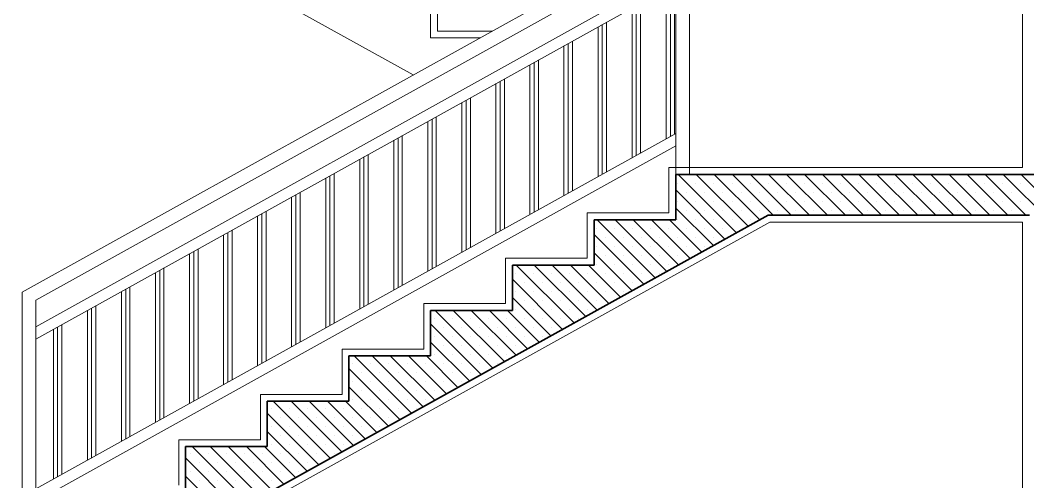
# Model space of a CAD drawing. Header units: inches. Extents: x -7543 to -822, y 102837 to 190349.
# Drawn here: x -828.7891 to -828.7151, y 102837.1913 to 102837.2252 of the extents above; entities that cross this region are included whole.
import ezdxf

# ---------------------------------------------------------------- set-up
doc = ezdxf.new("R2010")
doc.units = ezdxf.units.IN
doc.header["$MEASUREMENT"] = 0
doc.layers.add('BALKON', color=7, linetype='Continuous', lineweight=20, true_color=0xffaaa9)
doc.layers.add('DUVAR', color=7, linetype='Continuous', lineweight=35, true_color=0xfc4642)
doc.layers.add('SIVA', color=150, linetype='Continuous', lineweight=15)
doc.layers.add('TARAMA', color=8, linetype='Continuous', lineweight=25)

msp = doc.modelspace()

# ---------------------------------------------------------------- linework, layer by layer
at = {"layer": 'BALKON'}
for p, q in [((-828.760258, 102837.221169), (-828.794861, 102837.240385)), ((-828.760258, 102837.221169), (-828.794861, 102837.240385)), ((-828.740984, 102837.231873), (-828.788984, 102837.205217)), ((-828.739984, 102837.231873), (-828.739984, 102837.213873)), ((-828.740984, 102837.230729), (-828.787984, 102837.204628)), ((-828.740984, 102837.213873), (-828.740984, 102837.230729)), ((-828.740984, 102837.228788), (-828.787984, 102837.202687)), ((-828.740984, 102837.227873), (-828.787984, 102837.201772)), ((-828.758484, 102837.224393), (-828.758484, 102837.227725)), ((-828.758484, 102837.224393), (-828.758484, 102837.227725)), ((-828.741069, 102837.216825), (-828.741069, 102837.227825)), ((-828.758984, 102837.227225), (-828.758984, 102837.223893)), ((-828.758984, 102837.227225), (-828.758984, 102837.223893)), ((-828.741694, 102837.216478), (-828.741694, 102837.227478)), ((-828.741382, 102837.216652), (-828.741382, 102837.227652)), ((-828.743882, 102837.215263), (-828.743882, 102837.226263)), ((-828.743569, 102837.215437), (-828.743569, 102837.226437)), ((-828.744194, 102837.21509), (-828.744194, 102837.22609)), ((-828.746382, 102837.213875), (-828.746382, 102837.224875)), ((-828.746069, 102837.214049), (-828.746069, 102837.225049)), ((-828.754453, 102837.224393), (-828.758484, 102837.224393)), ((-828.754453, 102837.224393), (-828.758484, 102837.224393)), ((-828.746694, 102837.213702), (-828.746694, 102837.224702)), ((-828.758984, 102837.223893), (-828.755354, 102837.223893)), ((-828.758984, 102837.223893), (-828.755354, 102837.223893)), ((-828.749194, 102837.212313), (-828.749194, 102837.223313)), ((-828.748882, 102837.212487), (-828.748882, 102837.223487)), ((-828.748569, 102837.21266), (-828.748569, 102837.22366)), ((-828.751694, 102837.210925), (-828.751694, 102837.221925)), ((-828.751382, 102837.211098), (-828.751382, 102837.222098)), ((-828.751069, 102837.211272), (-828.751069, 102837.222272)), ((-828.754194, 102837.209537), (-828.754194, 102837.220537)), ((-828.753882, 102837.20971), (-828.753882, 102837.22071)), ((-828.753569, 102837.209884), (-828.753569, 102837.220884)), ((-828.756694, 102837.208148), (-828.756694, 102837.219148)), ((-828.756382, 102837.208322), (-828.756382, 102837.219322)), ((-828.756069, 102837.208495), (-828.756069, 102837.219495)), ((-828.758569, 102837.207107), (-828.758569, 102837.218107)), ((-828.759194, 102837.20676), (-828.759194, 102837.21776)), ((-828.758882, 102837.206933), (-828.758882, 102837.217933)), ((-828.740984, 102837.216873), (-828.787984, 102837.190772)), ((-828.761069, 102837.205719), (-828.761069, 102837.216719)), ((-828.740984, 102837.215958), (-828.787984, 102837.189857)), ((-828.761694, 102837.205372), (-828.761694, 102837.216372)), ((-828.761382, 102837.205545), (-828.761382, 102837.216545)), ((-828.763882, 102837.204157), (-828.763882, 102837.215157)), ((-828.763569, 102837.20433), (-828.763569, 102837.21533)), ((-828.764194, 102837.203983), (-828.764194, 102837.214983)), ((-828.766382, 102837.202768), (-828.766382, 102837.213768)), ((-828.766069, 102837.202942), (-828.766069, 102837.213942)), ((-828.766694, 102837.202595), (-828.766694, 102837.213595)), ((-828.769194, 102837.201207), (-828.769194, 102837.212207)), ((-828.768882, 102837.20138), (-828.768882, 102837.21238)), ((-828.768569, 102837.201554), (-828.768569, 102837.212554)), ((-828.771694, 102837.199818), (-828.771694, 102837.210818)), ((-828.771382, 102837.199992), (-828.771382, 102837.210992)), ((-828.771069, 102837.200165), (-828.771069, 102837.211165)), ((-828.774194, 102837.19843), (-828.774194, 102837.20943)), ((-828.773882, 102837.198603), (-828.773882, 102837.209603)), ((-828.773569, 102837.198777), (-828.773569, 102837.209777)), ((-828.776694, 102837.197042), (-828.776694, 102837.208042)), ((-828.776382, 102837.197215), (-828.776382, 102837.208215)), ((-828.776069, 102837.197389), (-828.776069, 102837.208389)), ((-828.778569, 102837.196), (-828.778569, 102837.207)), ((-828.779194, 102837.195653), (-828.779194, 102837.206653)), ((-828.778882, 102837.195827), (-828.778882, 102837.206827)), ((-828.781069, 102837.194612), (-828.781069, 102837.205612)), ((-828.788984, 102837.187217), (-828.788984, 102837.205217)), ((-828.781694, 102837.194265), (-828.781694, 102837.205265)), ((-828.781382, 102837.194438), (-828.781382, 102837.205438)), ((-828.787984, 102837.204628), (-828.787984, 102837.187217)), ((-828.783882, 102837.19305), (-828.783882, 102837.20405)), ((-828.783569, 102837.193224), (-828.783569, 102837.204224)), ((-828.784194, 102837.192877), (-828.784194, 102837.203877)), ((-828.786382, 102837.191662), (-828.786382, 102837.202662)), ((-828.786069, 102837.191835), (-828.786069, 102837.202835)), ((-828.786694, 102837.191488), (-828.786694, 102837.202488)), ((-828.788984, 102837.183885), (-828.788984, 102837.200741))]:
    msp.add_line(p, q, dxfattribs=at)
at = {"layer": 'DUVAR'}
for p, q in [((-828.740984, 102837.213873), (-828.740984, 102837.210541)), ((-828.740984, 102837.213873), (-828.711018, 102837.213873)), ((-828.788207, 102837.180885), (-828.734207, 102837.210873)), ((-828.734207, 102837.210873), (-828.715018, 102837.210873)), ((-828.740984, 102837.210541), (-828.746984, 102837.210541)), ((-828.746984, 102837.210541), (-828.746984, 102837.207209)), ((-828.746984, 102837.207209), (-828.752984, 102837.207209)), ((-828.752984, 102837.207209), (-828.752984, 102837.203877)), ((-828.752984, 102837.203877), (-828.758984, 102837.203877)), ((-828.758984, 102837.203877), (-828.758984, 102837.200545)), ((-828.758984, 102837.200545), (-828.764984, 102837.200545)), ((-828.764984, 102837.200545), (-828.764984, 102837.197213)), ((-828.764984, 102837.197213), (-828.770984, 102837.197213)), ((-828.770984, 102837.197213), (-828.770984, 102837.193881)), ((-828.770984, 102837.193881), (-828.776984, 102837.193881)), ((-828.776984, 102837.193881), (-828.776984, 102837.190549))]:
    msp.add_line(p, q, dxfattribs=at)
at = {"layer": 'SIVA'}
for p, q in [((-828.715518, 102837.214373), (-828.715518, 102837.240627)), ((-828.741484, 102837.211041), (-828.741484, 102837.214373)), ((-828.741484, 102837.214373), (-828.715518, 102837.214373)), ((-828.747484, 102837.207709), (-828.747484, 102837.211041)), ((-828.747484, 102837.211041), (-828.741484, 102837.211041)), ((-828.734077, 102837.210373), (-828.788077, 102837.180385)), ((-828.715518, 102837.210373), (-828.734077, 102837.210373)), ((-828.715518, 102837.180627), (-828.715518, 102837.210373)), ((-828.753484, 102837.204377), (-828.753484, 102837.207709)), ((-828.753484, 102837.207709), (-828.747484, 102837.207709)), ((-828.759484, 102837.201045), (-828.759484, 102837.204377)), ((-828.759484, 102837.204377), (-828.753484, 102837.204377)), ((-828.765484, 102837.197713), (-828.765484, 102837.201045)), ((-828.765484, 102837.201045), (-828.759484, 102837.201045)), ((-828.771484, 102837.194381), (-828.771484, 102837.197713)), ((-828.771484, 102837.197713), (-828.765484, 102837.197713)), ((-828.777484, 102837.191049), (-828.777484, 102837.194381)), ((-828.777484, 102837.194381), (-828.771484, 102837.194381))]:
    msp.add_line(p, q, dxfattribs=at)
at = {"layer": 'TARAMA'}
for p, q in [((-828.736519, 102837.209588), (-828.740804, 102837.213873)), ((-828.735667, 102837.210062), (-828.739478, 102837.213873)), ((-828.734814, 102837.210535), (-828.738152, 102837.213873)), ((-828.733826, 102837.210873), (-828.736826, 102837.213873)), ((-828.7325, 102837.210873), (-828.7355, 102837.213873)), ((-828.731174, 102837.210873), (-828.734174, 102837.213873)), ((-828.729849, 102837.210873), (-828.732849, 102837.213873)), ((-828.728523, 102837.210873), (-828.731523, 102837.213873)), ((-828.727197, 102837.210873), (-828.730197, 102837.213873)), ((-828.725871, 102837.210873), (-828.728871, 102837.213873)), ((-828.724545, 102837.210873), (-828.727545, 102837.213873)), ((-828.723219, 102837.210873), (-828.726219, 102837.213873)), ((-828.721894, 102837.210873), (-828.724894, 102837.213873)), ((-828.720568, 102837.210873), (-828.723568, 102837.213873)), ((-828.719242, 102837.210873), (-828.722242, 102837.213873)), ((-828.717916, 102837.210873), (-828.720916, 102837.213873)), ((-828.71659, 102837.210873), (-828.71959, 102837.213873)), ((-828.715265, 102837.210873), (-828.718265, 102837.213873)), ((-828.711018, 102837.207952), (-828.716939, 102837.213873)), ((-828.711018, 102837.209277), (-828.715613, 102837.213873)), ((-828.740831, 102837.213237), (-828.740831, 102837.213237)), ((-828.739505, 102837.213237), (-828.739505, 102837.213237)), ((-828.738179, 102837.213237), (-828.738179, 102837.213237)), ((-828.736853, 102837.213237), (-828.736853, 102837.213237)), ((-828.735527, 102837.213237), (-828.735527, 102837.213237)), ((-828.734202, 102837.213237), (-828.734202, 102837.213237)), ((-828.732876, 102837.213237), (-828.732876, 102837.213237)), ((-828.73155, 102837.213237), (-828.73155, 102837.213237)), ((-828.730224, 102837.213237), (-828.730224, 102837.213237)), ((-828.728898, 102837.213237), (-828.728898, 102837.213237)), ((-828.727572, 102837.213237), (-828.727572, 102837.213237)), ((-828.726247, 102837.213237), (-828.726247, 102837.213237)), ((-828.724921, 102837.213237), (-828.724921, 102837.213237)), ((-828.723595, 102837.213237), (-828.723595, 102837.213237)), ((-828.722269, 102837.213237), (-828.722269, 102837.213237)), ((-828.720943, 102837.213237), (-828.720943, 102837.213237)), ((-828.719617, 102837.213237), (-828.719617, 102837.213237)), ((-828.718292, 102837.213237), (-828.718292, 102837.213237)), ((-828.716966, 102837.213237), (-828.716966, 102837.213237)), ((-828.71564, 102837.213237), (-828.71564, 102837.213237)), ((-828.737372, 102837.209115), (-828.740984, 102837.212727)), ((-828.740168, 102837.212574), (-828.740168, 102837.212574)), ((-828.738842, 102837.212574), (-828.738842, 102837.212574)), ((-828.737516, 102837.212574), (-828.737516, 102837.212574)), ((-828.73619, 102837.212574), (-828.73619, 102837.212574)), ((-828.734864, 102837.212574), (-828.734864, 102837.212574)), ((-828.733539, 102837.212574), (-828.733539, 102837.212574)), ((-828.732213, 102837.212574), (-828.732213, 102837.212574)), ((-828.730887, 102837.212574), (-828.730887, 102837.212574)), ((-828.729561, 102837.212574), (-828.729561, 102837.212574)), ((-828.728235, 102837.212574), (-828.728235, 102837.212574)), ((-828.726909, 102837.212574), (-828.726909, 102837.212574)), ((-828.725584, 102837.212574), (-828.725584, 102837.212574)), ((-828.724258, 102837.212574), (-828.724258, 102837.212574)), ((-828.722932, 102837.212574), (-828.722932, 102837.212574)), ((-828.721606, 102837.212574), (-828.721606, 102837.212574)), ((-828.72028, 102837.212574), (-828.72028, 102837.212574)), ((-828.718955, 102837.212574), (-828.718955, 102837.212574)), ((-828.717629, 102837.212574), (-828.717629, 102837.212574)), ((-828.716303, 102837.212574), (-828.716303, 102837.212574)), ((-828.738224, 102837.208642), (-828.740984, 102837.211401)), ((-828.740831, 102837.211911), (-828.740831, 102837.211911)), ((-828.739505, 102837.211911), (-828.739505, 102837.211911)), ((-828.738179, 102837.211911), (-828.738179, 102837.211911)), ((-828.736853, 102837.211911), (-828.736853, 102837.211911)), ((-828.735527, 102837.211911), (-828.735527, 102837.211911)), ((-828.734202, 102837.211911), (-828.734202, 102837.211911)), ((-828.732876, 102837.211911), (-828.732876, 102837.211911)), ((-828.73155, 102837.211911), (-828.73155, 102837.211911)), ((-828.730224, 102837.211911), (-828.730224, 102837.211911)), ((-828.728898, 102837.211911), (-828.728898, 102837.211911)), ((-828.727572, 102837.211911), (-828.727572, 102837.211911)), ((-828.726247, 102837.211911), (-828.726247, 102837.211911)), ((-828.724921, 102837.211911), (-828.724921, 102837.211911)), ((-828.723595, 102837.211911), (-828.723595, 102837.211911)), ((-828.722269, 102837.211911), (-828.722269, 102837.211911)), ((-828.720943, 102837.211911), (-828.720943, 102837.211911)), ((-828.719617, 102837.211911), (-828.719617, 102837.211911)), ((-828.718292, 102837.211911), (-828.718292, 102837.211911)), ((-828.716966, 102837.211911), (-828.716966, 102837.211911)), ((-828.71564, 102837.211911), (-828.71564, 102837.211911)), ((-828.740168, 102837.211248), (-828.740168, 102837.211248)), ((-828.738842, 102837.211248), (-828.738842, 102837.211248)), ((-828.737516, 102837.211248), (-828.737516, 102837.211248)), ((-828.73619, 102837.211248), (-828.73619, 102837.211248)), ((-828.734864, 102837.211248), (-828.734864, 102837.211248)), ((-828.733539, 102837.211248), (-828.733539, 102837.211248)), ((-828.732213, 102837.211248), (-828.732213, 102837.211248)), ((-828.730887, 102837.211248), (-828.730887, 102837.211248)), ((-828.729561, 102837.211248), (-828.729561, 102837.211248)), ((-828.728235, 102837.211248), (-828.728235, 102837.211248)), ((-828.726909, 102837.211248), (-828.726909, 102837.211248)), ((-828.725584, 102837.211248), (-828.725584, 102837.211248)), ((-828.724258, 102837.211248), (-828.724258, 102837.211248)), ((-828.722932, 102837.211248), (-828.722932, 102837.211248)), ((-828.721606, 102837.211248), (-828.721606, 102837.211248)), ((-828.72028, 102837.211248), (-828.72028, 102837.211248)), ((-828.718955, 102837.211248), (-828.718955, 102837.211248)), ((-828.717629, 102837.211248), (-828.717629, 102837.211248)), ((-828.716303, 102837.211248), (-828.716303, 102837.211248)), ((-828.746797, 102837.209922), (-828.746797, 102837.209922)), ((-828.742486, 102837.206275), (-828.746752, 102837.210541)), ((-828.745471, 102837.209922), (-828.745471, 102837.209922)), ((-828.741634, 102837.206748), (-828.745426, 102837.210541)), ((-828.744145, 102837.209922), (-828.744145, 102837.209922)), ((-828.740781, 102837.207222), (-828.744101, 102837.210541)), ((-828.742819, 102837.209922), (-828.742819, 102837.209922)), ((-828.739929, 102837.207695), (-828.742775, 102837.210541)), ((-828.741494, 102837.209922), (-828.741494, 102837.209922)), ((-828.739077, 102837.208168), (-828.741449, 102837.210541)), ((-828.740831, 102837.210585), (-828.740831, 102837.210585)), ((-828.740168, 102837.209922), (-828.740168, 102837.209922)), ((-828.739505, 102837.210585), (-828.739505, 102837.210585)), ((-828.738842, 102837.209922), (-828.738842, 102837.209922)), ((-828.738179, 102837.210585), (-828.738179, 102837.210585)), ((-828.737516, 102837.209922), (-828.737516, 102837.209922)), ((-828.736853, 102837.210585), (-828.736853, 102837.210585)), ((-828.73619, 102837.209922), (-828.73619, 102837.209922)), ((-828.735527, 102837.210585), (-828.735527, 102837.210585)), ((-828.743339, 102837.205801), (-828.746984, 102837.209446)), ((-828.746134, 102837.209259), (-828.746134, 102837.209259)), ((-828.744808, 102837.209259), (-828.744808, 102837.209259)), ((-828.743482, 102837.209259), (-828.743482, 102837.209259)), ((-828.742156, 102837.209259), (-828.742156, 102837.209259)), ((-828.740831, 102837.209259), (-828.740831, 102837.209259)), ((-828.739505, 102837.209259), (-828.739505, 102837.209259)), ((-828.738179, 102837.209259), (-828.738179, 102837.209259)), ((-828.746797, 102837.208597), (-828.746797, 102837.208597)), ((-828.745471, 102837.208597), (-828.745471, 102837.208597)), ((-828.744145, 102837.208597), (-828.744145, 102837.208597)), ((-828.742819, 102837.208597), (-828.742819, 102837.208597)), ((-828.741494, 102837.208597), (-828.741494, 102837.208597)), ((-828.740168, 102837.208597), (-828.740168, 102837.208597)), ((-828.738842, 102837.208597), (-828.738842, 102837.208597)), ((-828.744191, 102837.205328), (-828.746984, 102837.208121)), ((-828.746134, 102837.207934), (-828.746134, 102837.207934)), ((-828.744808, 102837.207934), (-828.744808, 102837.207934)), ((-828.743482, 102837.207934), (-828.743482, 102837.207934)), ((-828.742156, 102837.207934), (-828.742156, 102837.207934)), ((-828.740831, 102837.207934), (-828.740831, 102837.207934)), ((-828.739505, 102837.207934), (-828.739505, 102837.207934)), ((-828.748453, 102837.202961), (-828.752701, 102837.207209)), ((-828.747601, 102837.203434), (-828.751375, 102837.207209)), ((-828.746749, 102837.203908), (-828.750049, 102837.207209)), ((-828.745896, 102837.204381), (-828.748724, 102837.207209)), ((-828.745044, 102837.204855), (-828.747398, 102837.207209)), ((-828.746797, 102837.207271), (-828.746797, 102837.207271)), ((-828.745471, 102837.207271), (-828.745471, 102837.207271)), ((-828.744145, 102837.207271), (-828.744145, 102837.207271)), ((-828.742819, 102837.207271), (-828.742819, 102837.207271)), ((-828.741494, 102837.207271), (-828.741494, 102837.207271)), ((-828.752763, 102837.206608), (-828.752763, 102837.206608)), ((-828.751437, 102837.206608), (-828.751437, 102837.206608)), ((-828.750111, 102837.206608), (-828.750111, 102837.206608)), ((-828.748786, 102837.206608), (-828.748786, 102837.206608)), ((-828.74746, 102837.206608), (-828.74746, 102837.206608)), ((-828.746134, 102837.206608), (-828.746134, 102837.206608)), ((-828.744808, 102837.206608), (-828.744808, 102837.206608)), ((-828.743482, 102837.206608), (-828.743482, 102837.206608)), ((-828.742156, 102837.206608), (-828.742156, 102837.206608)), ((-828.749306, 102837.202488), (-828.752984, 102837.206166)), ((-828.7521, 102837.205945), (-828.7521, 102837.205945)), ((-828.750774, 102837.205945), (-828.750774, 102837.205945)), ((-828.749448, 102837.205945), (-828.749448, 102837.205945)), ((-828.748123, 102837.205945), (-828.748123, 102837.205945)), ((-828.746797, 102837.205945), (-828.746797, 102837.205945)), ((-828.745471, 102837.205945), (-828.745471, 102837.205945)), ((-828.744145, 102837.205945), (-828.744145, 102837.205945)), ((-828.750158, 102837.202014), (-828.752984, 102837.20484)), ((-828.752763, 102837.205282), (-828.752763, 102837.205282)), ((-828.751437, 102837.205282), (-828.751437, 102837.205282)), ((-828.750111, 102837.205282), (-828.750111, 102837.205282)), ((-828.748786, 102837.205282), (-828.748786, 102837.205282)), ((-828.74746, 102837.205282), (-828.74746, 102837.205282)), ((-828.746134, 102837.205282), (-828.746134, 102837.205282)), ((-828.744808, 102837.205282), (-828.744808, 102837.205282)), ((-828.7521, 102837.204619), (-828.7521, 102837.204619)), ((-828.750774, 102837.204619), (-828.750774, 102837.204619)), ((-828.749448, 102837.204619), (-828.749448, 102837.204619)), ((-828.748123, 102837.204619), (-828.748123, 102837.204619)), ((-828.746797, 102837.204619), (-828.746797, 102837.204619)), ((-828.745471, 102837.204619), (-828.745471, 102837.204619)), ((-828.758729, 102837.203293), (-828.758729, 102837.203293)), ((-828.75442, 102837.199647), (-828.75865, 102837.203877)), ((-828.757403, 102837.203293), (-828.757403, 102837.203293)), ((-828.753568, 102837.200121), (-828.757324, 102837.203877)), ((-828.756078, 102837.203293), (-828.756078, 102837.203293)), ((-828.752716, 102837.200594), (-828.755998, 102837.203877)), ((-828.754752, 102837.203293), (-828.754752, 102837.203293)), ((-828.751863, 102837.201068), (-828.754672, 102837.203877)), ((-828.753426, 102837.203293), (-828.753426, 102837.203293)), ((-828.751011, 102837.201541), (-828.753347, 102837.203877)), ((-828.752763, 102837.203956), (-828.752763, 102837.203956)), ((-828.7521, 102837.203293), (-828.7521, 102837.203293)), ((-828.751437, 102837.203956), (-828.751437, 102837.203956)), ((-828.750774, 102837.203293), (-828.750774, 102837.203293)), ((-828.750111, 102837.203956), (-828.750111, 102837.203956)), ((-828.749448, 102837.203293), (-828.749448, 102837.203293)), ((-828.748786, 102837.203956), (-828.748786, 102837.203956)), ((-828.748123, 102837.203293), (-828.748123, 102837.203293)), ((-828.74746, 102837.203956), (-828.74746, 102837.203956)), ((-828.755273, 102837.199174), (-828.758984, 102837.202885)), ((-828.758066, 102837.20263), (-828.758066, 102837.20263)), ((-828.756741, 102837.20263), (-828.756741, 102837.20263)), ((-828.755415, 102837.20263), (-828.755415, 102837.20263)), ((-828.754089, 102837.20263), (-828.754089, 102837.20263)), ((-828.752763, 102837.20263), (-828.752763, 102837.20263)), ((-828.751437, 102837.20263), (-828.751437, 102837.20263)), ((-828.750111, 102837.20263), (-828.750111, 102837.20263)), ((-828.758729, 102837.201967), (-828.758729, 102837.201967)), ((-828.757403, 102837.201967), (-828.757403, 102837.201967)), ((-828.756078, 102837.201967), (-828.756078, 102837.201967)), ((-828.754752, 102837.201967), (-828.754752, 102837.201967)), ((-828.753426, 102837.201967), (-828.753426, 102837.201967)), ((-828.7521, 102837.201967), (-828.7521, 102837.201967)), ((-828.750774, 102837.201967), (-828.750774, 102837.201967)), ((-828.756125, 102837.198701), (-828.758984, 102837.201559)), ((-828.758066, 102837.201304), (-828.758066, 102837.201304)), ((-828.756741, 102837.201304), (-828.756741, 102837.201304)), ((-828.755415, 102837.201304), (-828.755415, 102837.201304)), ((-828.754089, 102837.201304), (-828.754089, 102837.201304)), ((-828.752763, 102837.201304), (-828.752763, 102837.201304)), ((-828.751437, 102837.201304), (-828.751437, 102837.201304)), ((-828.760388, 102837.196334), (-828.764599, 102837.200545)), ((-828.759535, 102837.196807), (-828.763273, 102837.200545)), ((-828.758683, 102837.19728), (-828.761947, 102837.200545)), ((-828.75783, 102837.197754), (-828.760621, 102837.200545)), ((-828.756978, 102837.198227), (-828.759295, 102837.200545)), ((-828.758729, 102837.200642), (-828.758729, 102837.200642)), ((-828.757403, 102837.200642), (-828.757403, 102837.200642)), ((-828.756078, 102837.200642), (-828.756078, 102837.200642)), ((-828.754752, 102837.200642), (-828.754752, 102837.200642)), ((-828.753426, 102837.200642), (-828.753426, 102837.200642)), ((-828.76124, 102837.19586), (-828.764984, 102837.199604)), ((-828.764695, 102837.199979), (-828.764695, 102837.199979)), ((-828.76337, 102837.199979), (-828.76337, 102837.199979)), ((-828.762044, 102837.199979), (-828.762044, 102837.199979)), ((-828.760718, 102837.199979), (-828.760718, 102837.199979)), ((-828.759392, 102837.199979), (-828.759392, 102837.199979)), ((-828.758066, 102837.199979), (-828.758066, 102837.199979)), ((-828.756741, 102837.199979), (-828.756741, 102837.199979)), ((-828.755415, 102837.199979), (-828.755415, 102837.199979)), ((-828.754089, 102837.199979), (-828.754089, 102837.199979)), ((-828.764033, 102837.199316), (-828.764033, 102837.199316)), ((-828.762707, 102837.199316), (-828.762707, 102837.199316)), ((-828.761381, 102837.199316), (-828.761381, 102837.199316)), ((-828.760055, 102837.199316), (-828.760055, 102837.199316)), ((-828.758729, 102837.199316), (-828.758729, 102837.199316)), ((-828.757403, 102837.199316), (-828.757403, 102837.199316)), ((-828.756078, 102837.199316), (-828.756078, 102837.199316)), ((-828.762092, 102837.195387), (-828.764984, 102837.198278)), ((-828.764695, 102837.198653), (-828.764695, 102837.198653)), ((-828.76337, 102837.198653), (-828.76337, 102837.198653)), ((-828.762044, 102837.198653), (-828.762044, 102837.198653)), ((-828.760718, 102837.198653), (-828.760718, 102837.198653)), ((-828.759392, 102837.198653), (-828.759392, 102837.198653)), ((-828.758066, 102837.198653), (-828.758066, 102837.198653)), ((-828.756741, 102837.198653), (-828.756741, 102837.198653)), ((-828.764033, 102837.19799), (-828.764033, 102837.19799)), ((-828.762707, 102837.19799), (-828.762707, 102837.19799)), ((-828.761381, 102837.19799), (-828.761381, 102837.19799)), ((-828.760055, 102837.19799), (-828.760055, 102837.19799)), ((-828.758729, 102837.19799), (-828.758729, 102837.19799)), ((-828.770662, 102837.196664), (-828.770662, 102837.196664)), ((-828.766355, 102837.19302), (-828.770547, 102837.197213)), ((-828.769336, 102837.196664), (-828.769336, 102837.196664)), ((-828.765502, 102837.193493), (-828.769222, 102837.197213)), ((-828.76801, 102837.196664), (-828.76801, 102837.196664)), ((-828.76465, 102837.193967), (-828.767896, 102837.197213)), ((-828.766684, 102837.196664), (-828.766684, 102837.196664)), ((-828.763797, 102837.19444), (-828.76657, 102837.197213)), ((-828.765358, 102837.196664), (-828.765358, 102837.196664)), ((-828.762945, 102837.194913), (-828.765244, 102837.197213)), ((-828.764695, 102837.197327), (-828.764695, 102837.197327)), ((-828.764033, 102837.196664), (-828.764033, 102837.196664)), ((-828.76337, 102837.197327), (-828.76337, 102837.197327)), ((-828.762707, 102837.196664), (-828.762707, 102837.196664)), ((-828.762044, 102837.197327), (-828.762044, 102837.197327)), ((-828.761381, 102837.196664), (-828.761381, 102837.196664)), ((-828.760718, 102837.197327), (-828.760718, 102837.197327)), ((-828.760055, 102837.196664), (-828.760055, 102837.196664)), ((-828.759392, 102837.197327), (-828.759392, 102837.197327)), ((-828.767207, 102837.192547), (-828.770984, 102837.196323)), ((-828.769999, 102837.196001), (-828.769999, 102837.196001)), ((-828.768673, 102837.196001), (-828.768673, 102837.196001)), ((-828.767347, 102837.196001), (-828.767347, 102837.196001)), ((-828.766021, 102837.196001), (-828.766021, 102837.196001)), ((-828.764695, 102837.196001), (-828.764695, 102837.196001)), ((-828.76337, 102837.196001), (-828.76337, 102837.196001)), ((-828.762044, 102837.196001), (-828.762044, 102837.196001)), ((-828.770662, 102837.195338), (-828.770662, 102837.195338)), ((-828.769336, 102837.195338), (-828.769336, 102837.195338)), ((-828.76801, 102837.195338), (-828.76801, 102837.195338)), ((-828.766684, 102837.195338), (-828.766684, 102837.195338)), ((-828.765358, 102837.195338), (-828.765358, 102837.195338)), ((-828.764033, 102837.195338), (-828.764033, 102837.195338)), ((-828.762707, 102837.195338), (-828.762707, 102837.195338)), ((-828.768059, 102837.192073), (-828.770984, 102837.194997)), ((-828.769999, 102837.194675), (-828.769999, 102837.194675)), ((-828.768673, 102837.194675), (-828.768673, 102837.194675)), ((-828.767347, 102837.194675), (-828.767347, 102837.194675)), ((-828.766021, 102837.194675), (-828.766021, 102837.194675)), ((-828.764695, 102837.194675), (-828.764695, 102837.194675)), ((-828.772322, 102837.189706), (-828.776496, 102837.193881)), ((-828.771469, 102837.19018), (-828.77517, 102837.193881)), ((-828.770617, 102837.190653), (-828.773845, 102837.193881)), ((-828.769764, 102837.191126), (-828.772519, 102837.193881)), ((-828.768912, 102837.1916), (-828.771193, 102837.193881)), ((-828.770662, 102837.194012), (-828.770662, 102837.194012)), ((-828.769336, 102837.194012), (-828.769336, 102837.194012)), ((-828.76801, 102837.194012), (-828.76801, 102837.194012)), ((-828.766684, 102837.194012), (-828.766684, 102837.194012)), ((-828.765358, 102837.194012), (-828.765358, 102837.194012)), ((-828.773174, 102837.189233), (-828.776984, 102837.193043)), ((-828.776628, 102837.19335), (-828.776628, 102837.19335)), ((-828.775302, 102837.19335), (-828.775302, 102837.19335)), ((-828.773976, 102837.19335), (-828.773976, 102837.19335)), ((-828.77265, 102837.19335), (-828.77265, 102837.19335)), ((-828.771325, 102837.19335), (-828.771325, 102837.19335)), ((-828.769999, 102837.19335), (-828.769999, 102837.19335)), ((-828.768673, 102837.19335), (-828.768673, 102837.19335)), ((-828.767347, 102837.19335), (-828.767347, 102837.19335)), ((-828.766021, 102837.19335), (-828.766021, 102837.19335)), ((-828.775965, 102837.192687), (-828.775965, 102837.192687)), ((-828.774639, 102837.192687), (-828.774639, 102837.192687)), ((-828.773313, 102837.192687), (-828.773313, 102837.192687)), ((-828.771988, 102837.192687), (-828.771988, 102837.192687)), ((-828.770662, 102837.192687), (-828.770662, 102837.192687)), ((-828.769336, 102837.192687), (-828.769336, 102837.192687)), ((-828.76801, 102837.192687), (-828.76801, 102837.192687)), ((-828.774027, 102837.188759), (-828.776984, 102837.191717)), ((-828.776628, 102837.192024), (-828.776628, 102837.192024)), ((-828.775302, 102837.192024), (-828.775302, 102837.192024)), ((-828.773976, 102837.192024), (-828.773976, 102837.192024)), ((-828.77265, 102837.192024), (-828.77265, 102837.192024)), ((-828.771325, 102837.192024), (-828.771325, 102837.192024)), ((-828.769999, 102837.192024), (-828.769999, 102837.192024)), ((-828.768673, 102837.192024), (-828.768673, 102837.192024)), ((-828.775965, 102837.191361), (-828.775965, 102837.191361)), ((-828.774639, 102837.191361), (-828.774639, 102837.191361)), ((-828.773313, 102837.191361), (-828.773313, 102837.191361)), ((-828.771988, 102837.191361), (-828.771988, 102837.191361)), ((-828.770662, 102837.191361), (-828.770662, 102837.191361))]:
    msp.add_line(p, q, dxfattribs=at)

doc.saveas('drawing.dxf')
